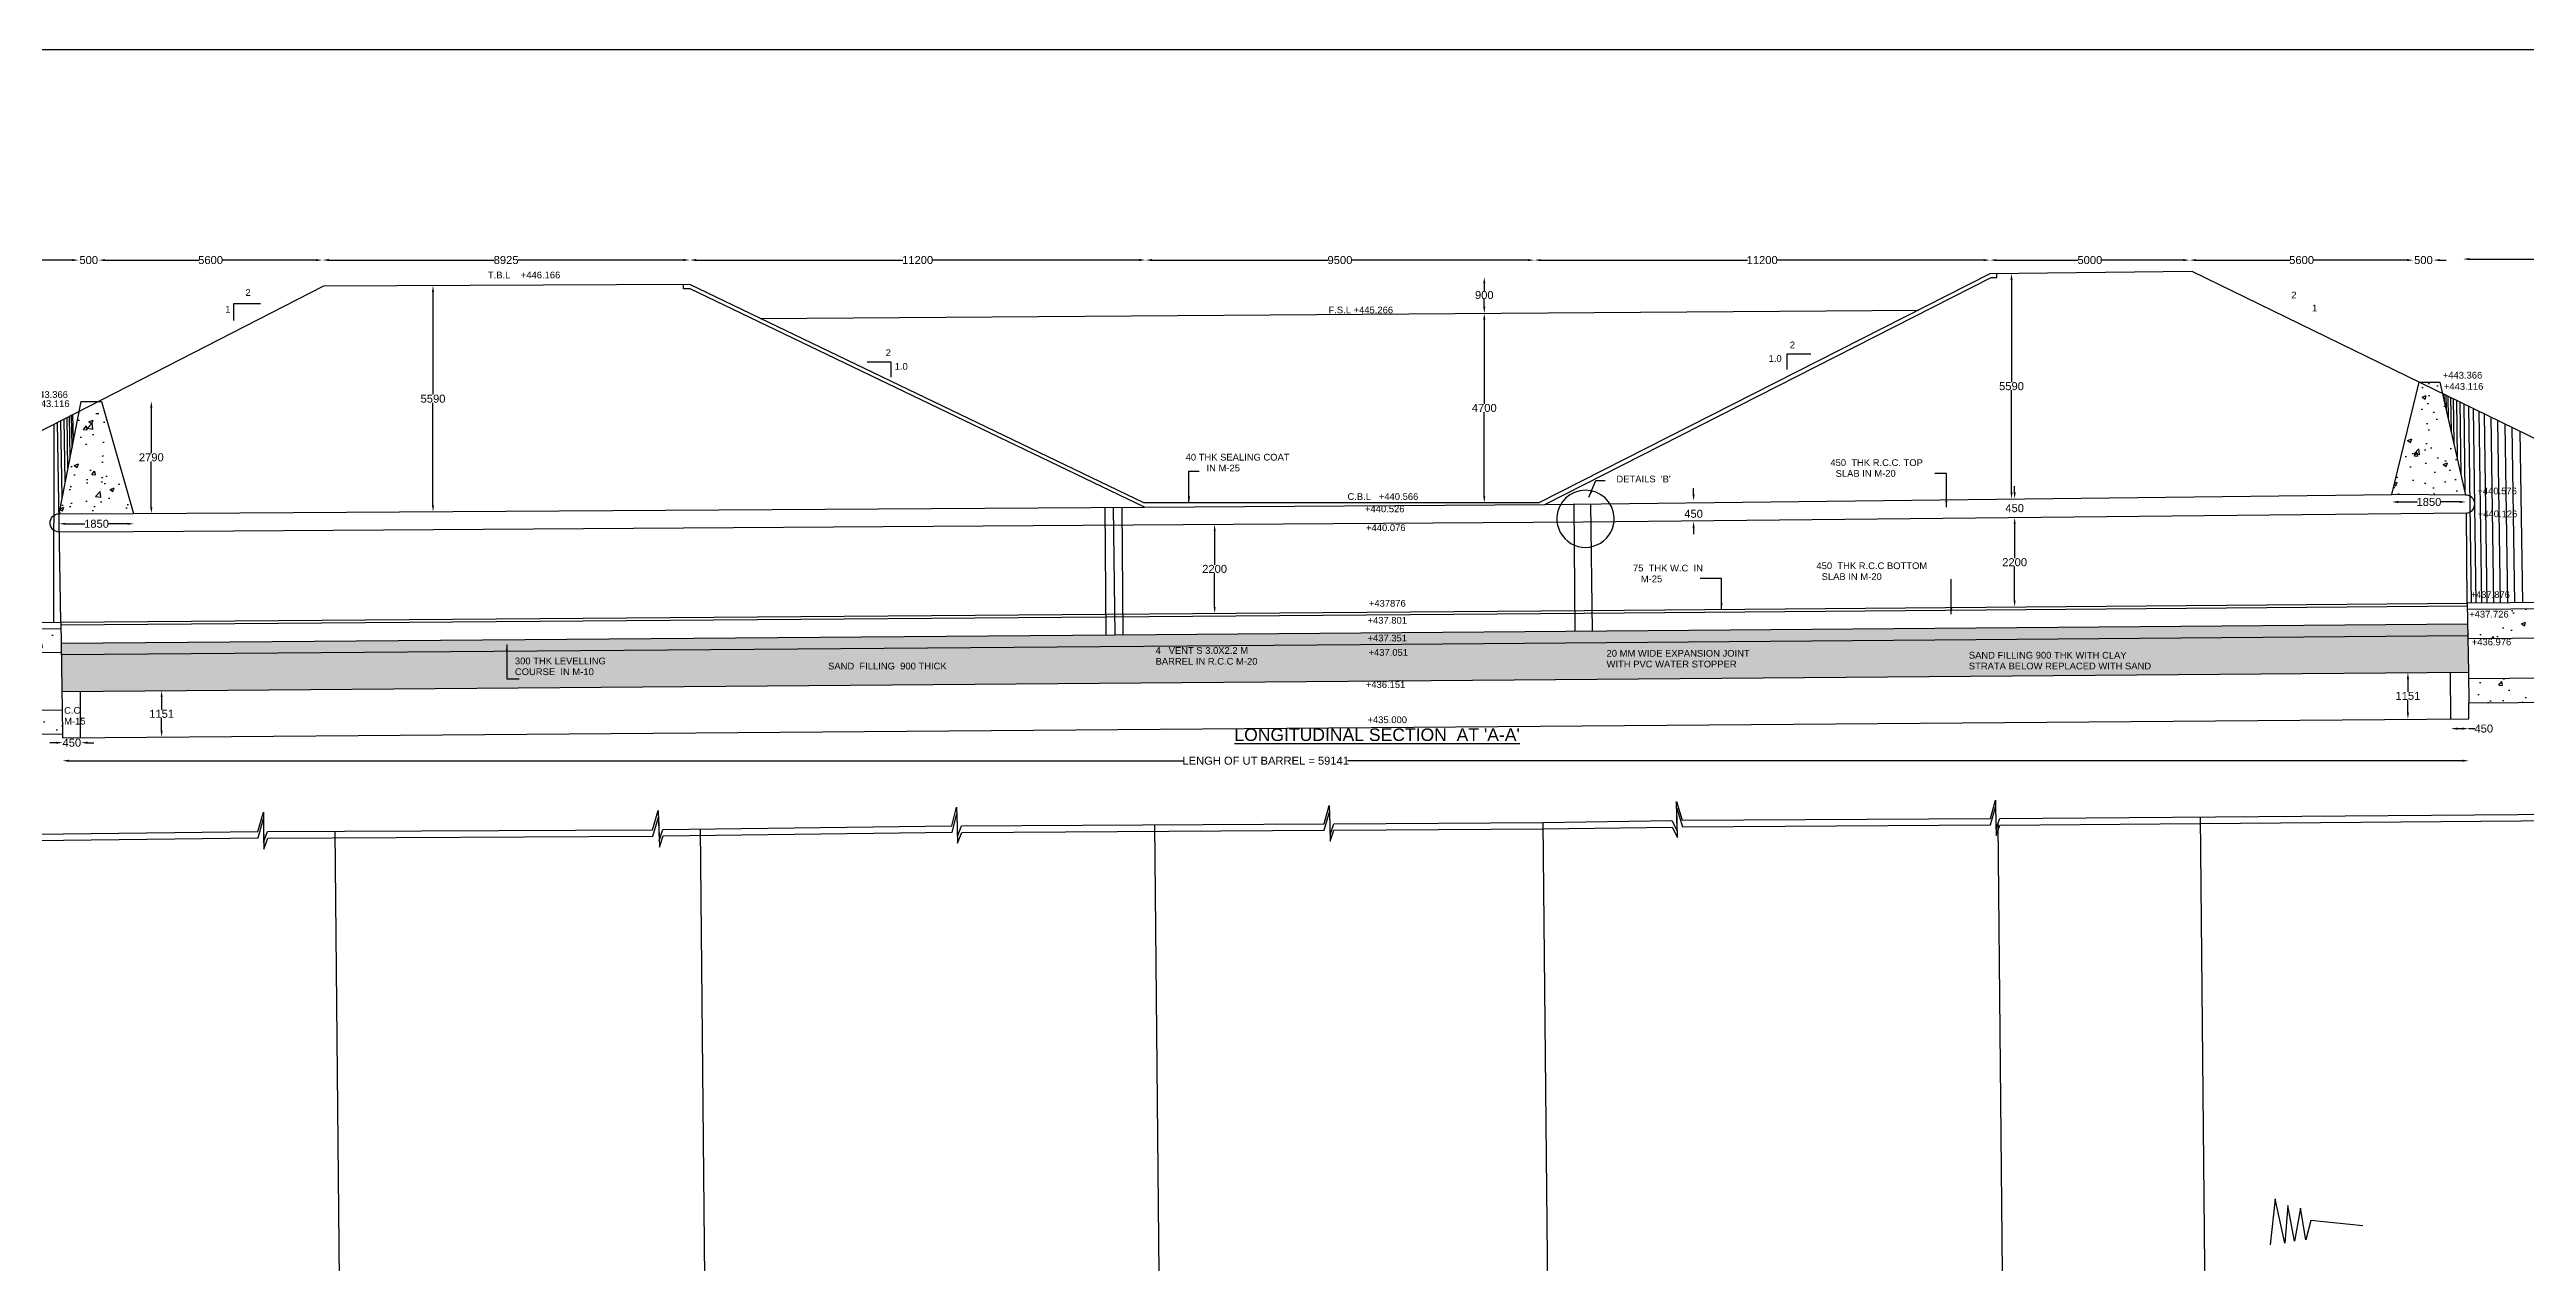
# Model space of a CAD drawing. Header units: millimetres. Extents: x -87412 to 65085, y -34262 to 36967.
# Drawn here: x -35552 to 26446, y 6584 to 36966 of the extents above; entities that cross this region are included whole.
import ezdxf

# ---------------------------------------------------------------- set-up
doc = ezdxf.new("R2010")
doc.units = ezdxf.units.MM
doc.header["$MEASUREMENT"] = 0
doc.styles.get("Standard").update_dxf_attribs({"font": 'arial.ttf'})
doc.dimstyles.new('Civil', dxfattribs={"dimtxt": 200, "dimasz": 160, "dimexe": 0.1, "dimexo": 0.0625, "dimgap": 0.09, "dimtad": 0, "dimtih": 1, "dimtoh": 1, "dimdec": 0, "dimzin": 12, "dimdsep": 46, "dimtxsty": 'Standard', "dimcen": 0, "dimse1": 1, "dimse2": 1, "dimadec": 0, "dimazin": 2, "dimtfac": 1, "dimtdec": 0, "dimtofl": 0, "dimtmove": 0, "dimatfit": 3, "dimfxl": 1, "dimfrac": 1, "dimtolj": 1, "dimtzin": 0, "dimarcsym": 0})

# ---------------------------------------------------------------- blocks, each defined once
blk = doc.blocks.new('*D57')
at = {"color": 0, "lineweight": -2, "transparency": 16777216}
for p, q in [((-52456, 31696), (-44085, 31696)), ((-34981, 31696), (-43352, 31696))]:
    blk.add_line(p, q, dxfattribs=at)
at = {"color": 0, "transparency": 16777216}
for points in [[(-52456, 31723), (-52456, 31670), (-52616, 31696)], [(-34981, 31723), (-34981, 31670), (-34821, 31696)]]:
    blk.add_solid(points, dxfattribs=at)
at = {"layer": 'Defpoints', "color": 0, "transparency": 16777216}
for p in [(-52616, 31696), (-34821, 31696), (-34821, 31696)]:
    blk.add_point(p, dxfattribs=at)
at = {"color": 0, "transparency": 16777216, "insert": (-43718, 31696), "char_height": 200, "attachment_point": 5}
blk.add_mtext('\\A1;17500', dxfattribs=at)
blk = doc.blocks.new('*D58')
at = {"color": 0, "lineweight": -2, "transparency": 16777216}
for p, q in [((-34981, 31696), (-35141, 31696)), ((-34161, 31696), (-34001, 31696))]:
    blk.add_line(p, q, dxfattribs=at)
at = {"color": 0, "transparency": 16777216}
for points in [[(-34981, 31723), (-34981, 31670), (-34821, 31696)], [(-34161, 31723), (-34161, 31670), (-34321, 31696)]]:
    blk.add_solid(points, dxfattribs=at)
at = {"layer": 'Defpoints', "color": 0, "transparency": 16777216}
for p in [(-34821, 31696), (-34321, 31696), (-34321, 31696)]:
    blk.add_point(p, dxfattribs=at)
at = {"color": 0, "transparency": 16777216, "insert": (-34571, 31696), "char_height": 200, "attachment_point": 5}
blk.add_mtext('\\A1;500', dxfattribs=at)
blk = doc.blocks.new('*D59')
at = {"color": 0, "lineweight": -2, "transparency": 16777216}
for p, q in [((-34161, 31696), (-31819, 31696)), ((-28881, 31696), (-31223, 31696))]:
    blk.add_line(p, q, dxfattribs=at)
at = {"color": 0, "transparency": 16777216}
for points in [[(-34161, 31723), (-34161, 31670), (-34321, 31696)], [(-28881, 31723), (-28881, 31670), (-28721, 31696)]]:
    blk.add_solid(points, dxfattribs=at)
at = {"layer": 'Defpoints', "color": 0, "transparency": 16777216}
for p in [(-34321, 31696), (-28721, 31696), (-28721, 31696)]:
    blk.add_point(p, dxfattribs=at)
at = {"color": 0, "transparency": 16777216, "insert": (-31521, 31696), "char_height": 200, "attachment_point": 5}
blk.add_mtext('\\A1;5600', dxfattribs=at)
blk = doc.blocks.new('*D60')
at = {"color": 0, "lineweight": -2, "transparency": 16777216}
for p, q in [((-28561, 31698), (-24423, 31698)), ((-19686, 31698), (-23824, 31698))]:
    blk.add_line(p, q, dxfattribs=at)
at = {"color": 0, "transparency": 16777216}
for points in [[(-28561, 31725), (-28561, 31672), (-28721, 31698)], [(-19686, 31725), (-19686, 31672), (-19526, 31698)]]:
    blk.add_solid(points, dxfattribs=at)
at = {"layer": 'Defpoints', "color": 0, "transparency": 16777216}
for p in [(-28721, 31696), (-19526, 31698), (-19526, 31696)]:
    blk.add_point(p, dxfattribs=at)
at = {"color": 0, "transparency": 16777216, "insert": (-24124, 31698), "char_height": 200, "attachment_point": 5}
blk.add_mtext('\\A1;8925', dxfattribs=at)
blk = doc.blocks.new('*D61')
at = {"color": 0, "lineweight": -2, "transparency": 16777216}
for p, q in [((-19366, 31698), (-14190, 31698)), ((-8280, 31698), (-13457, 31698))]:
    blk.add_line(p, q, dxfattribs=at)
at = {"color": 0, "transparency": 16777216}
for points in [[(-19366, 31725), (-19366, 31672), (-19526, 31698)], [(-8280, 31725), (-8280, 31672), (-8120, 31698)]]:
    blk.add_solid(points, dxfattribs=at)
at = {"layer": 'Defpoints', "color": 0, "transparency": 16777216}
for p in [(-19526, 31696), (-8120, 31698), (-8120, 31696)]:
    blk.add_point(p, dxfattribs=at)
at = {"color": 0, "transparency": 16777216, "insert": (-13823, 31698), "char_height": 200, "attachment_point": 5}
blk.add_mtext('\\A1;11200', dxfattribs=at)
blk = doc.blocks.new('*D62')
at = {"color": 0, "lineweight": -2, "transparency": 16777216}
for p, q in [((-7960, 31696), (-3552, 31696)), ((1454, 31696), (-2955, 31696))]:
    blk.add_line(p, q, dxfattribs=at)
at = {"color": 0, "transparency": 16777216}
for points in [[(-7960, 31723), (-7960, 31670), (-8120, 31696)], [(1454, 31723), (1454, 31670), (1614, 31696)]]:
    blk.add_solid(points, dxfattribs=at)
at = {"layer": 'Defpoints', "color": 0, "transparency": 16777216}
for p in [(-8120, 31696), (1614, 31696), (1614, 31696)]:
    blk.add_point(p, dxfattribs=at)
at = {"color": 0, "transparency": 16777216, "insert": (-3253, 31696), "char_height": 200, "attachment_point": 5}
blk.add_mtext('\\A1;9500', dxfattribs=at)
blk = doc.blocks.new('*D63')
at = {"color": 0, "lineweight": -2, "transparency": 16777216}
for p, q in [((1774, 31696), (6949, 31696)), ((12858, 31696), (7683, 31696))]:
    blk.add_line(p, q, dxfattribs=at)
at = {"color": 0, "transparency": 16777216}
for points in [[(1774, 31723), (1774, 31670), (1614, 31696)], [(12858, 31723), (12858, 31670), (13018, 31696)]]:
    blk.add_solid(points, dxfattribs=at)
at = {"layer": 'Defpoints', "color": 0, "transparency": 16777216}
for p in [(1614, 31696), (13018, 31696), (13018, 31696)]:
    blk.add_point(p, dxfattribs=at)
at = {"color": 0, "transparency": 16777216, "insert": (7316, 31696), "char_height": 200, "attachment_point": 5}
blk.add_mtext('\\A1;11200', dxfattribs=at)
blk = doc.blocks.new('*D64')
at = {"color": 0, "lineweight": -2, "transparency": 16777216}
for p, q in [((13178, 31696), (15220, 31696)), ((17858, 31696), (15817, 31696))]:
    blk.add_line(p, q, dxfattribs=at)
at = {"color": 0, "transparency": 16777216}
for points in [[(13178, 31723), (13178, 31670), (13018, 31696)], [(17858, 31723), (17858, 31670), (18018, 31696)]]:
    blk.add_solid(points, dxfattribs=at)
at = {"layer": 'Defpoints', "color": 0, "transparency": 16777216}
for p in [(13018, 31696), (18018, 31696), (18018, 31696)]:
    blk.add_point(p, dxfattribs=at)
at = {"color": 0, "transparency": 16777216, "insert": (15518, 31696), "char_height": 200, "attachment_point": 5}
blk.add_mtext('\\A1;5000', dxfattribs=at)
blk = doc.blocks.new('*D65')
at = {"color": 0, "lineweight": -2, "transparency": 16777216}
for p, q in [((18178, 31696), (20520, 31696)), ((23458, 31696), (21117, 31696))]:
    blk.add_line(p, q, dxfattribs=at)
at = {"color": 0, "transparency": 16777216}
for points in [[(18178, 31723), (18178, 31670), (18018, 31696)], [(23458, 31723), (23458, 31670), (23618, 31696)]]:
    blk.add_solid(points, dxfattribs=at)
at = {"layer": 'Defpoints', "color": 0, "transparency": 16777216}
for p in [(18018, 31696), (23618, 31696), (23618, 31696)]:
    blk.add_point(p, dxfattribs=at)
at = {"color": 0, "transparency": 16777216, "insert": (20818, 31696), "char_height": 200, "attachment_point": 5}
blk.add_mtext('\\A1;5600', dxfattribs=at)
blk = doc.blocks.new('*D66')
at = {"color": 0, "lineweight": -2, "transparency": 16777216}
for p, q in [((23458, 31696), (23298, 31696)), ((24278, 31696), (24438, 31696))]:
    blk.add_line(p, q, dxfattribs=at)
at = {"color": 0, "transparency": 16777216}
for points in [[(23458, 31723), (23458, 31670), (23618, 31696)], [(24278, 31723), (24278, 31670), (24118, 31696)]]:
    blk.add_solid(points, dxfattribs=at)
at = {"layer": 'Defpoints', "color": 0, "transparency": 16777216}
for p in [(23618, 31696), (24118, 31696), (24118, 31696)]:
    blk.add_point(p, dxfattribs=at)
at = {"color": 0, "transparency": 16777216, "insert": (23868, 31696), "char_height": 200, "attachment_point": 5}
blk.add_mtext('\\A1;500', dxfattribs=at)
blk = doc.blocks.new('*D67')
at = {"color": 0, "lineweight": -2, "transparency": 16777216}
for p, q in [((25018, 31723), (30454, 31723)), ((36624, 31723), (31188, 31723))]:
    blk.add_line(p, q, dxfattribs=at)
at = {"color": 0, "transparency": 16777216}
for points in [[(25018, 31750), (25018, 31696), (24858, 31723)], [(36624, 31750), (36624, 31696), (36784, 31723)]]:
    blk.add_solid(points, dxfattribs=at)
at = {"layer": 'Defpoints', "color": 0, "transparency": 16777216}
for p in [(24858, 31699), (36784, 31723), (36784, 31699)]:
    blk.add_point(p, dxfattribs=at)
at = {"color": 0, "transparency": 16777216, "insert": (30821, 31723), "char_height": 200, "attachment_point": 5}
blk.add_mtext('\\A1;11700', dxfattribs=at)
blk = doc.blocks.new('*D76')
at = {"color": 0, "lineweight": -2, "transparency": 16777216}
for p, q in [((24712, 19970), (24834, 19970)), ((24994, 19970), (25154, 19970))]:
    blk.add_line(p, q, dxfattribs=at)
at = {"color": 0, "transparency": 16777216}
for points in [[(24712, 19996), (24712, 19943), (24552, 19970)], [(24834, 19996), (24834, 19943), (24994, 19970)]]:
    blk.add_solid(points, dxfattribs=at)
at = {"layer": 'Defpoints', "color": 0, "transparency": 16777216}
for p in [(24552, 19984), (24994, 19984), (24994, 19970)]:
    blk.add_point(p, dxfattribs=at)
at = {"color": 0, "transparency": 16777216, "insert": (25378, 19970), "char_height": 200, "attachment_point": 5}
blk.add_mtext('\\A1;450', dxfattribs=at)
blk = doc.blocks.new('*D77')
at = {"color": 0, "lineweight": -2, "transparency": 16777216}
for p, q in [((-35067, 19166), (-7160, 19166)), ((24844, 19166), (-3062, 19166))]:
    blk.add_line(p, q, dxfattribs=at)
at = {"color": 0, "transparency": 16777216}
for points in [[(-35067, 19193), (-35067, 19139), (-35227, 19166)], [(24844, 19193), (24844, 19139), (25004, 19166)]]:
    blk.add_solid(points, dxfattribs=at)
at = {"layer": 'Defpoints', "color": 0, "transparency": 16777216}
for p in [(-35227, 19356), (25004, 19356), (-35227, 19166)]:
    blk.add_point(p, dxfattribs=at)
at = {"color": 0, "transparency": 16777216, "insert": (-5111, 19166), "char_height": 200, "attachment_point": 5}
blk.add_mtext('\\A1;LENGH OF UT BARREL = 59141', dxfattribs=at)
blk = doc.blocks.new('*D78')
at = {"color": 0, "lineweight": -2, "transparency": 16777216}
for p, q in [((23479, 21212), (23479, 20892)), ((23479, 20367), (23479, 20687))]:
    blk.add_line(p, q, dxfattribs=at)
at = {"color": 0, "transparency": 16777216}
for points in [[(23452, 21212), (23506, 21212), (23479, 21372)], [(23452, 20367), (23506, 20367), (23479, 20207)]]:
    blk.add_solid(points, dxfattribs=at)
at = {"layer": 'Defpoints', "color": 0, "transparency": 16777216}
for p in [(23448, 21372), (23479, 21372), (23457, 20207)]:
    blk.add_point(p, dxfattribs=at)
at = {"color": 0, "transparency": 16777216, "insert": (23479, 20789), "char_height": 200, "attachment_point": 5}
blk.add_mtext('\\A1;1151', dxfattribs=at)
blk = doc.blocks.new('*D79')
at = {"color": 0, "lineweight": -2, "transparency": 16777216}
for p, q in [((23238, 25643), (23716, 25643)), ((24771, 25643), (24294, 25643))]:
    blk.add_line(p, q, dxfattribs=at)
at = {"color": 0, "transparency": 16777216}
for points in [[(23238, 25670), (23238, 25616), (23078, 25643)], [(24771, 25670), (24771, 25616), (24931, 25643)]]:
    blk.add_solid(points, dxfattribs=at)
at = {"layer": 'Defpoints', "color": 0, "transparency": 16777216}
for p in [(23078, 25630), (24931, 25643), (24931, 25630)]:
    blk.add_point(p, dxfattribs=at)
at = {"color": 0, "transparency": 16777216, "insert": (24005, 25643), "char_height": 200, "attachment_point": 5}
blk.add_mtext('\\A1;1850', dxfattribs=at)
blk = doc.blocks.new('*D80')
at = {"color": 0, "lineweight": -2, "transparency": 16777216}
for p, q in [((13635, 25091), (13635, 24236)), ((13635, 23176), (13635, 24031))]:
    blk.add_line(p, q, dxfattribs=at)
at = {"color": 0, "transparency": 16777216}
for points in [[(13608, 25091), (13662, 25091), (13635, 25251)], [(13608, 23176), (13662, 23176), (13635, 23016)]]:
    blk.add_solid(points, dxfattribs=at)
at = {"layer": 'Defpoints', "color": 0, "transparency": 16777216}
for p in [(13635, 25251), (13635, 25251), (13658, 23016)]:
    blk.add_point(p, dxfattribs=at)
at = {"color": 0, "transparency": 16777216, "insert": (13635, 24134), "char_height": 200, "attachment_point": 5}
blk.add_mtext('\\A1;2200', dxfattribs=at)
blk = doc.blocks.new('*D81')
at = {"color": 0, "lineweight": -2, "transparency": 16777216}
for p, q in [((13635, 25881), (13635, 26041)), ((13635, 25091), (13635, 24931))]:
    blk.add_line(p, q, dxfattribs=at)
at = {"color": 0, "transparency": 16777216}
for points in [[(13608, 25881), (13662, 25881), (13635, 25721)], [(13608, 25091), (13662, 25091), (13635, 25251)]]:
    blk.add_solid(points, dxfattribs=at)
at = {"layer": 'Defpoints', "color": 0, "transparency": 16777216}
for p in [(13629, 25721), (13635, 25721), (13635, 25251)]:
    blk.add_point(p, dxfattribs=at)
at = {"color": 0, "transparency": 16777216, "insert": (13635, 25486), "char_height": 200, "attachment_point": 5}
blk.add_mtext('\\A1;450', dxfattribs=at)
blk = doc.blocks.new('*D82')
at = {"color": 0, "lineweight": -2, "transparency": 16777216}
for p, q in [((13557, 31199), (13557, 28642)), ((13557, 25881), (13557, 28437))]:
    blk.add_line(p, q, dxfattribs=at)
at = {"color": 0, "transparency": 16777216}
for points in [[(13531, 31199), (13584, 31199), (13557, 31359)], [(13531, 25881), (13584, 25881), (13557, 25721)]]:
    blk.add_solid(points, dxfattribs=at)
at = {"layer": 'Defpoints', "color": 0, "transparency": 16777216}
for p in [(13557, 31359), (13638, 31359), (13629, 25721)]:
    blk.add_point(p, dxfattribs=at)
at = {"color": 0, "transparency": 16777216, "insert": (13557, 28540), "char_height": 200, "attachment_point": 5}
blk.add_mtext('\\A1;5590', dxfattribs=at)
blk = doc.blocks.new('*D83')
at = {"color": 0, "lineweight": -2, "transparency": 16777216}
for p, q in [((360, 30207), (360, 28098)), ((360, 25783), (360, 27893))]:
    blk.add_line(p, q, dxfattribs=at)
at = {"color": 0, "transparency": 16777216}
for points in [[(333, 30207), (387, 30207), (360, 30367)], [(333, 25783), (387, 25783), (360, 25623)]]:
    blk.add_solid(points, dxfattribs=at)
at = {"layer": 'Defpoints', "color": 0, "transparency": 16777216}
for p in [(360, 30367), (425, 30367), (459, 25623)]:
    blk.add_point(p, dxfattribs=at)
at = {"color": 0, "transparency": 16777216, "insert": (360, 27995), "char_height": 200, "attachment_point": 5}
blk.add_mtext('\\A1;4700', dxfattribs=at)
blk = doc.blocks.new('*D84')
at = {"color": 0, "lineweight": -2, "transparency": 16777216}
for p, q in [((360, 31115), (360, 30923)), ((360, 30527), (360, 30719))]:
    blk.add_line(p, q, dxfattribs=at)
at = {"color": 0, "transparency": 16777216}
for points in [[(333, 31115), (387, 31115), (360, 31275)], [(333, 30527), (387, 30527), (360, 30367)]]:
    blk.add_solid(points, dxfattribs=at)
at = {"layer": 'Defpoints', "color": 0, "transparency": 16777216}
for p in [(360, 31275), (360, 31275), (360, 30367)]:
    blk.add_point(p, dxfattribs=at)
at = {"color": 0, "transparency": 16777216, "insert": (360, 30821), "char_height": 200, "attachment_point": 5}
blk.add_mtext('\\A1;900', dxfattribs=at)
blk = doc.blocks.new('*D85')
at = {"color": 0, "lineweight": -2, "transparency": 16777216}
for p, q in [((-6389, 24918), (-6389, 24069)), ((-6389, 23016), (-6389, 23865))]:
    blk.add_line(p, q, dxfattribs=at)
at = {"color": 0, "transparency": 16777216}
for points in [[(-6415, 24918), (-6362, 24918), (-6389, 25078)], [(-6415, 23016), (-6362, 23016), (-6389, 22856)]]:
    blk.add_solid(points, dxfattribs=at)
at = {"layer": 'Defpoints', "color": 0, "transparency": 16777216}
for p in [(-6403, 25078), (-6389, 25078), (-6388, 22856)]:
    blk.add_point(p, dxfattribs=at)
at = {"color": 0, "transparency": 16777216, "insert": (-6389, 23967), "char_height": 200, "attachment_point": 5}
blk.add_mtext('\\A1;2200', dxfattribs=at)
blk = doc.blocks.new('*D86')
at = {"color": 0, "lineweight": -2, "transparency": 16777216}
for p, q in [((-25954, 30896), (-25954, 28329)), ((-25954, 25557), (-25954, 28125))]:
    blk.add_line(p, q, dxfattribs=at)
at = {"color": 0, "transparency": 16777216}
for points in [[(-25980, 30896), (-25927, 30896), (-25954, 31056)], [(-25980, 25557), (-25927, 25557), (-25954, 25397)]]:
    blk.add_solid(points, dxfattribs=at)
at = {"layer": 'Defpoints', "color": 0, "transparency": 16777216}
for p in [(-26052, 31056), (-26017, 25397), (-25954, 25397)]:
    blk.add_point(p, dxfattribs=at)
at = {"color": 0, "transparency": 16777216, "insert": (-25954, 28227), "char_height": 200, "attachment_point": 5}
blk.add_mtext('\\A1;5590', dxfattribs=at)
blk = doc.blocks.new('*D87')
at = {"color": 0, "lineweight": -2, "transparency": 16777216}
for p, q in [((-35153, 25096), (-34665, 25096)), ((-33600, 25096), (-34087, 25096))]:
    blk.add_line(p, q, dxfattribs=at)
at = {"color": 0, "transparency": 16777216}
for points in [[(-35153, 25123), (-35153, 25070), (-35313, 25096)], [(-33600, 25123), (-33600, 25070), (-33440, 25096)]]:
    blk.add_solid(points, dxfattribs=at)
at = {"layer": 'Defpoints', "color": 0, "transparency": 16777216}
for p in [(-35313, 25132), (-33440, 25132), (-33440, 25096)]:
    blk.add_point(p, dxfattribs=at)
at = {"color": 0, "transparency": 16777216, "insert": (-34376, 25096), "char_height": 200, "attachment_point": 5}
blk.add_mtext('\\A1;1850', dxfattribs=at)
blk = doc.blocks.new('*D88')
at = {"color": 0, "lineweight": -2, "transparency": 16777216}
for p, q in [((-33005, 28004), (-33005, 26861)), ((-33005, 25513), (-33005, 26657))]:
    blk.add_line(p, q, dxfattribs=at)
at = {"color": 0, "transparency": 16777216}
for points in [[(-33031, 28004), (-32978, 28004), (-33005, 28164)], [(-33031, 25513), (-32978, 25513), (-33005, 25353)]]:
    blk.add_solid(points, dxfattribs=at)
at = {"layer": 'Defpoints', "color": 0, "transparency": 16777216}
for p in [(-33005, 28164), (-32975, 28164), (-32975, 25353)]:
    blk.add_point(p, dxfattribs=at)
at = {"color": 0, "transparency": 16777216, "insert": (-33005, 26759), "char_height": 200, "attachment_point": 5}
blk.add_mtext('\\A1;2790', dxfattribs=at)
blk = doc.blocks.new('*D89')
at = {"color": 0, "lineweight": -2, "transparency": 16777216}
for p, q in [((-32747, 20759), (-32747, 20441)), ((-32747, 19919), (-32747, 20237))]:
    blk.add_line(p, q, dxfattribs=at)
at = {"color": 0, "transparency": 16777216}
for points in [[(-32774, 20759), (-32720, 20759), (-32747, 20919)], [(-32774, 19919), (-32720, 19919), (-32747, 19759)]]:
    blk.add_solid(points, dxfattribs=at)
at = {"layer": 'Defpoints', "color": 0, "transparency": 16777216}
for p in [(-32747, 20919), (-32747, 20919), (-32737, 19759)]:
    blk.add_point(p, dxfattribs=at)
at = {"color": 0, "transparency": 16777216, "insert": (-32747, 20339), "char_height": 200, "attachment_point": 5}
blk.add_mtext('\\A1;1151', dxfattribs=at)
blk = doc.blocks.new('*D90')
at = {"color": 0, "lineweight": -2, "transparency": 16777216}
for p, q in [((-35386, 19617), (-35546, 19617)), ((-34601, 19617), (-34441, 19617))]:
    blk.add_line(p, q, dxfattribs=at)
at = {"color": 0, "transparency": 16777216}
for points in [[(-35386, 19644), (-35386, 19590), (-35226, 19617)], [(-34601, 19644), (-34601, 19590), (-34761, 19617)]]:
    blk.add_solid(points, dxfattribs=at)
at = {"layer": 'Defpoints', "color": 0, "transparency": 16777216}
for p in [(-35226, 19617), (-35226, 19606), (-34761, 19606)]:
    blk.add_point(p, dxfattribs=at)
at = {"color": 0, "transparency": 16777216, "insert": (-34994, 19617), "char_height": 200, "attachment_point": 5}
blk.add_mtext('\\A1;450', dxfattribs=at)
blk = doc.blocks.new('*D108')
at = {"color": 0, "lineweight": -2, "transparency": 16777216}
for p, q in [((5599, 25832), (5599, 25992)), ((5599, 24994), (5599, 24834))]:
    blk.add_line(p, q, dxfattribs=at)
at = {"color": 0, "transparency": 16777216}
for points in [[(5573, 25832), (5626, 25832), (5599, 25672)], [(5573, 24994), (5626, 24994), (5599, 25154)]]:
    blk.add_solid(points, dxfattribs=at)
at = {"layer": 'Defpoints', "color": 0, "transparency": 16777216}
for p in [(5203, 25672), (5599, 25672), (5203, 25154)]:
    blk.add_point(p, dxfattribs=at)
at = {"color": 0, "transparency": 16777216, "insert": (5599, 25346), "char_height": 200, "attachment_point": 5}
blk.add_mtext('\\A1;450', dxfattribs=at)

msp = doc.modelspace()

# ---------------------------------------------------------------- hatches: boundary and pattern name
h = msp.add_hatch()
h.set_pattern_fill('AR-CONC', color=256, scale=150, style=0)
h.paths.add_polyline_path([(24342.3, 28360.1), (23758.9, 28644.5), (23077.5, 25832.5), (24922.5, 25815)])
h = msp.add_hatch()
h.set_pattern_fill('AR-CONC', color=256, scale=150, style=0)
h.paths.add_polyline_path([(24277.5, 28644.5), (23758.9, 28644.5), (24342.3, 28360.1)])
h = msp.add_hatch()
h.set_pattern_fill('AR-CONC', color=256, scale=150, style=0)
h.paths.add_polyline_path([(-34252, 28155.5), (-34331.7, 28155.5), (-34814.5, 27908.2), (-35316.2, 25347.9), (-33449, 25350.5)])
h.paths.add_polyline_path([(-34331.7, 28155.5), (-34766, 28155.5), (-34814.5, 27908.2)], flags=17)
h = msp.add_hatch()
h.set_pattern_fill('AR-CONC', color=256, scale=150, style=0)
edge = h.paths.add_edge_path()
edge.add_line((-52014.4, 25404.3), (-52509.3, 25399.6))
edge.add_line((-52509.3, 25399.6), (-52489.1, 24089.9))
edge.add_ellipse((-52634.5, 24074.7), major_axis=(-148.4, -2.3), ratio=0.4502743, start_angle=168.761592, end_angle=191.238408, ccw=False)
edge.add_ellipse((-52634.5, 24074.7), major_axis=(-148.4, -2.3), ratio=0.4502743, start_angle=125.753052, end_angle=168.761592)
edge.add_line((-52488.7, 24063.9), (-52486.7, 23930.7))
edge.add_ellipse((-52547.6, 23873.4), major_axis=(2.3, -148.4), ratio=0.4502743, start_angle=67.711738, end_angle=112.288262, ccw=False)
edge.add_line((-52484.9, 23818.1), (-52464.2, 22475.3))
edge.add_line((-52464.2, 22475.3), (-51113.3, 22482.5))
edge.add_line((-51113.3, 22482.5), (-51112.3, 23197.8))
edge.add_line((-51112.3, 23197.8), (-52014.4, 25404.3))
h.paths.add_polyline_path([(-50764, 22346), (-52462.4, 22332.5), (-52460, 22121.9), (-52456.3, 21720), (-50515.6, 21738.4)])
h.paths.add_polyline_path([(-51649.4, 21727.7), (-52456.3, 21720), (-52443.3, 20288.7), (-52203.7, 20289.7)])
h.paths.add_polyline_path([(-50515.6, 21738.4), (-51649.4, 21727.7), (-52203.7, 20289.7), (-49927.1, 20299.2)])
h.paths.add_polyline_path([(-49524.7, 20303.2), (-49927.1, 20299.2), (-52203.7, 20289.7), (-52437.8, 19682.1), (-49519.3, 19708.6)])
h.paths.add_polyline_path([(-52203.7, 20289.7), (-52443.3, 20288.7), (-52437.8, 19682.1)])
h.paths.add_polyline_path([(-35236.3, 20442.9), (-49524.7, 20303.2), (-49519.3, 19708.6), (-35230.8, 19838.1)])
h.paths.add_polyline_path([(-35269.2, 22468.7), (-50764, 22346), (-50515.6, 21738.4), (-35259.7, 21883.3)])
h.paths.add_polyline_path([(-42164.1, 22270.5), (-41621.9, 22270.5), (-41621.9, 21966.3), (-42164.1, 21966.3)], flags=24)
h = msp.add_hatch()
h.set_pattern_fill('AR-CONC', color=256, scale=150, style=0)
h.paths.add_polyline_path([(33540.5, 21294.7), (24997.8, 21223), (25002.7, 20615.6), (33545.7, 20675.1)])
h.paths.add_polyline_path([(34666.1, 23035.4), (24968.2, 22957.1), (24981.5, 22218.5), (34350.6, 22289.2)])
h.paths.add_polyline_path([(36924, 21323.2), (33540.5, 21294.7), (33545.7, 20675.1), (36930.6, 20698.7)])
h.paths.add_polyline_path([(36906, 23053.5), (34666.1, 23035.4), (34350.6, 22289.2), (36913.8, 22308.5)])
h.paths.add_polyline_path([(32680.2, 22803.7), (33219.7, 22803.7), (33219.7, 22499.5), (32680.2, 22499.5)], flags=24)
h = msp.add_hatch()
h.set_pattern_fill('AR-CONC', color=256, scale=150, style=0)
h.paths.add_polyline_path([(24980.2, 22294.1), (-2734, 22067), (-35258.5, 21813.7), (-35243.7, 20898.6), (24996.5, 21384.6)])
h.paths.add_polyline_path([(24974.9, 22588.6), (-8890.5, 22315), (-35263.4, 22112.4), (-35258.5, 21813.7), (-2734, 22067), (24980.2, 22294.1)])

# ---------------------------------------------------------------- linework, layer by layer
msp.add_lwpolyline([(65083, -34261.5), (-86346.4, -34261.5), (-86346.4, 36966.4), (65083, 36966.4)], close=True)
for points in [[(46645.5, 27138.6), (36859.9, 27048.9), (27167.9, 26982.9), (18077.9, 31413.5), (13016.9, 31350.8), (1726.8, 25623.4), (-8162.2, 25623.4), (-19527.2, 31089), (-28694.3, 31043.3), (-39470.7, 25523), (-52509.3, 25399.6)], [(-33449, 25350.5), (-8147.5, 25509), (-19519, 30977), (-19680, 30977), (-19680.6, 31088.2)], [(-8147.5, 25509), (1876.5, 25581.5), (13050.5, 31261), (13187.5, 31261), (13186.4, 31352.9)], [(-30272, 30606), (-30945, 30606), (-30945, 30182)], [(-17753.2, 30235.9), (11232.6, 30445.6)], [(-15083, 29148.5), (-14495.5, 29148.5), (-14495.5, 28767)], [(8536, 29345), (7931, 29345), (7931, 28958)], [(1876.5, 25581.5), (23077.5, 25832.5), (23758.9, 28644.5), (24277.5, 28644.5), (24922.5, 25815), (23077.5, 25832.5)], [(-34766, 28155.5), (-35316.2, 25347.9)], [(-34766, 28155.5), (-34252, 28155.5), (-33449, 25350.5), (-33449, 25350.5)], [(24380.4, 28341.6), (24382.7, 28183.2)], [(24428.9, 28317.9), (24434.1, 27957.4)], [(24479.7, 28293.2), (24488.1, 27720.8)], [(24548.9, 28259.4), (24561.4, 27399)], [(24611.3, 28229.1), (24627.6, 27108.9)], [(24692, 28189.7), (24713.2, 26733.2)], [(24778.9, 28147.3), (24805.4, 26328.9)], [(24875.2, 28100.4), (24907.5, 25881)], [(24993.5, 28042.7), (25065.3, 23109.3)], [(25109.7, 27986.1), (25180.6, 23110.1)], [(25255.1, 27915.2), (25325, 23111.3)], [(-52464.2, 22475.3), (-50820.4, 22484.1), (-35271.8, 22631.5), (-35353.5, 27632.1)], [(-35443.1, 27586.1), (-35450.3, 22629.8)], [(-35235.3, 25760.7), (-35266.6, 27676.6)], [(-35159.7, 26146.2), (-35185.4, 27718.2)], [(-35090.2, 26501), (-35110.7, 27756.4)], [(-35036.7, 26774.1), (-35053.2, 27785.9)], [(-34987, 27027.5), (-34999.9, 27813.2)], [(-34955.3, 27189.3), (-34965.8, 27830.7)], [(25386.4, 27851.2), (25455.4, 23112.2)], [(25555, 27769.1), (25622.7, 23113.5)], [(25720, 27688.6), (25786.5, 23114.8)], [(25902.8, 27599.6), (25968, 23116.2)], [(26082.9, 27511.7), (26146.9, 23117.5)], [(26280.7, 27415.3), (26343.2, 23119)], [(24968.2, 22957.1), (36906, 23053.5), (36859.9, 27048.9)], [(-9106.4, 22313.3), (-9126.4, 25502.9)], [(-8932.6, 25504.1), (-8890.5, 22315)], [(-8709.6, 25505.5), (-8683.8, 22316.7)], [(2602.9, 25590.1), (2628.6, 22408.1)], [(3066, 22411.6), (3028.3, 25595.1)], [(-52014.4, 25404.3), (-49927.1, 20299.2), (-35236.3, 20442.9), (-35230.8, 19838.1)], [(-35271.8, 22631.5), (2866, 22928.5), (24965.5, 23108.5), (24942.5, 25366.1)], [(24936, 25366), (24936, 25366), (2836, 25141), (-33449, 24892)], [(-58311.7, 22069), (-52856.7, 22121.9), (-52814.9, 19678.7), (-35226.8, 19838.1), (-35226.8, 19739), (25002.7, 20219), (25002.7, 20615.6), (37333.6, 20701.5), (37306.7, 22903), (41786, 22958.5), (41786, 23256.2), (52935.3, 23256.2)], [(24966.8, 23036.2), (2863, 22848), (-35270.6, 22558.4)], [(41786, 23256.2), (36904.3, 23199.8), (24965.5, 23108.5)], [(24965.5, 23108.5), (24996.5, 21384.6)], [(-35269.2, 22468.7), (-52462.4, 22332.5)], [(-35271.8, 22631.5), (-35236.3, 20442.9)], [(-35263.4, 22112.4), (-8890.5, 22315), (24974.9, 22588.6)], [(-52456.3, 21720), (-35259.7, 21883.3)], [(24980.2, 22294.1), (-2734, 22067), (-35258.5, 21813.7)], [(37313.9, 22311.5), (24981.5, 22218.5)], [(-35243.7, 20898.6), (24996.5, 21384.6), (25002.7, 20615.6)], [(24533.4, 21380.9), (24542.7, 20215.4)], [(24997.8, 21223), (37325.9, 21326.5)], [(-34789.6, 20904.5), (-34789.6, 19754.9)], [(-40787.5, 17273.5), (-30335.5, 17397), (-30198, 17882), (-30193.5, 17118), (-30095, 17392.5), (-20457.5, 17440.5), (-20316, 17917), (-20291, 17163.5), (-20201, 17449), (-12965, 17541), (-12850, 18001.5), (-12829, 17269), (-12724.5, 17536), (-3649.5, 17589.5), (-3519, 18047), (-3498.5, 17314), (-3408.5, 17589.5), (1829, 17624), (5055.5, 17666.5), (5192, 17409.5), (5174, 18146), (5313, 17677.5), (13030, 17722.5), (13152.5, 18176), (13165.5, 17459), (13261, 17718.5), (27310, 17829.5)], [(-40783, 17110.5), (-30331, 17234), (-30193.5, 17719), (-30189, 16955), (-30090.5, 17229.5), (-20453, 17277.5), (-20311.5, 17754), (-20286.5, 17000.5), (-20196.5, 17286), (-12960.5, 17378), (-12845.5, 17838.5), (-12824.5, 17106), (-12720, 17373), (-3645, 17426.5), (-3514.5, 17884), (-3494, 17151), (-3404, 17426.5), (1833.5, 17461), (5060, 17503.5), (5196.5, 17246.5), (5178.5, 17983), (5317.5, 17514.5), (13034.5, 17559.5), (13157, 18013), (13170, 17296), (13265.5, 17555.5), (27314.5, 17666.5)], [(-28410.6, 17400.9), (-28175.5, -6824.6), (-28057.5, -14192.5)], [(-19270.6, 17460.8), (-19035.5, -6764.6), (-18917.5, -14132.6)], [(-7894.1, 17564.5), (-7659, -6661), (-7541, -14028.9)], [(1829, 17624), (2064.1, -6601.5), (2182.1, -13969.4)], [(13213.2, 17588.8), (13448.4, -6636.7), (13566.3, -14004.6)], [(18276.4, 17758.1), (18511.5, -6467.3), (18629.5, -13835.3)], [(22349, 7522.5), (21050, 7662.3), (20920.5, 7177.6), (20792.8, 7970.4), (20641.7, 7141.1), (20473.2, 8034.1), (20396.6, 7094.5), (20157, 8204.5), (20033.7, 7046.1)]]:
    msp.add_lwpolyline(points)
msp.add_lwpolyline([(-33449, 24892), (-33449, 24892), (-35308.7, 24890.5, -0.984623), (-35316.2, 25347.9), (-33449, 25350.5)], format="xyb")
for centre, radius, start, end in [((2894.1, 25215.3), 719.6, 3.917609, 176.999742), ((24927.9, 25590.5), 224.6, 272.067066, 91.377299), ((2894, 25225.5), 719, 177.805928, 3.111423)]:
    msp.add_arc(centre, radius, start, end)

# ---------------------------------------------------------------- texts
for s, height, p in [('T.B.L    +446.166', 168.5, (-24580.1, 31238.9)), ('1', 168.5, (-31152.9, 30382.7)), ('2', 168.5, (-30648.4, 30801.6)), ('F.S.L +445.266', 168.5, (-3538.5, 30364)), ('2', 168.5, (20561.1, 30736.8)), ('1', 168.5, (21079.5, 30410.7)), ('2', 168.5, (-14623, 29294.8)), ('1.0', 168.5, (7476, 29150)), ('2', 168.5, (8006.6, 29489.9)), ('1.0', 168.5, (-14396.9, 28950.6)), ('+443.366', 168.5, (24351.4, 28731.5)), ('+443.116', 168.5, (24379.6, 28449.9)), ('+443.366', 168.5, (-36080, 28246.8)), ('+443.116', 168.5, (-36038.6, 28019.4)), ('40 THK SEALING COAT', 168.5, (-7115.7, 26679.4)), ('450  THK R.C.C. TOP ', 168.5, (9023.7, 26543.2)), ('        IN M-25', 168.5, (-7115.7, 26408.7)), ("DETAILS  'B'", 168.5, (3667.9, 26132.7)), ('  SLAB IN M-20', 168.5, (9023.7, 26272.5)), ('C.B.L   +440.566', 168.5, (-3064.6, 25694.1)), ('+440.526', 168.5, (-2624.9, 25386)), ('+440.576', 168.5, (25217.8, 25833.7)), ('+440.126', 168.5, (25227.1, 25260.7)), ('+440.076', 168.5, (-2598.7, 24913.9)), ('75  THK W.C  IN  ', 168.5, (4081.4, 23903.8)), ('   M-25', 168.5, (4081.4, 23633.1)), ('450  THK R.C.C BOTTOM', 168.5, (8674, 23961.5)), ('  SLAB IN M-20', 168.5, (8674, 23690.9)), ('+437876', 168.5, (-2529.1, 23022.1)), ('+437.876', 168.5, (25044.5, 23239.2)), ('+437.801', 168.5, (-2562.6, 22595.2)), ('+437.351', 168.5, (-2562.6, 22151.7)), ('+437.726', 168.5, (25011.8, 22749.7)), ('300 THK LEVELLING', 168.5, (-23904, 21579.7)), ('4   VENT S 3.0X2.2 M', 168.5, (-7867.7, 21840.8)), ('BARREL IN R.C.C M-20', 168.5, (-7867.7, 21570.2)), ('+437.051', 168.5, (-2537.5, 21791.8)), ('20 MM WIDE EXPANSION JOINT', 168.5, (3420.8, 21771.5)), ('SAND FILLING 900 THK WITH CLAY', 168.5, (12488.5, 21723)), ('+436.976', 168.5, (25077.1, 22053.5)), ('COURSE  IN M-10', 168.5, (-23904, 21309)), ('SAND  FILLING  900 THICK', 168.5, (-16064.8, 21450.9)), ('+436.151', 168.5, (-2604.5, 20988.4)), ('WITH PVC WATER STOPPER', 168.5, (3420.8, 21500.9)), ('STRATA BELOW REPLACED WITH SAND', 168.5, (12488.5, 21452.3)), ('C.C', 168.5, (-35187, 20342.7)), ('M-15', 168.5, (-35187, 20072)), ("%%ULONGITUDINAL SECTION  AT 'A-A'", 314.35, (-5895.3, 19660.4)), ('+435.000', 168.5, (-2562.7, 20107.4))]:
    msp.add_text(s, height=height).set_placement(p)

# ---------------------------------------------------------------- dimensions: what is measured, and where the dimension line sits
for base, p1, p2, text, picture, middle in [((-34821, 31696.5), (-52615.5, 31696.5), (-34821, 31696.5), '17500', '*D57', (-43718.2, 31696.5)), ((-19526.5, 31698.5), (-28721, 31696.5), (-19526.5, 31696.5), '8925', '*D60', (-24123.8, 31698.5)), ((-8120, 31698.5), (-19526.5, 31696.5), (-8120, 31696.5), '11200', '*D61', (-13823.2, 31698.5)), ((1613.5, 31696.5), (-8120, 31696.5), (1613.5, 31696.5), '9500', '*D62', (-3253.2, 31696.5)), ((13018.5, 31696.5), (1613.5, 31696.5), (13018.5, 31696.5), '11200', '*D63', (7316, 31696.5)), ((36783.5, 31723.2), (24858.5, 31699), (36783.5, 31699), '11700', '*D67', (30821, 31723.2)), ((24931, 25643), (23078.5, 25629.5), (24931, 25629.5), '1850', '*D79', (24004.8, 25643)), ((-33439.5, 25096.5), (-35312.6, 25131.8), (-33439.5, 25131.8), '1850', '*D87', (-34376.1, 25096.5)), ((-35226.8, 19166), (25004.5, 19356.5), (-35226.8, 19356.5), 'LENGH OF UT BARREL = 59141', '*D77', (-5111.2, 19166)), ((24993.5, 19969.5), (24552.5, 19983.5), (24993.5, 19983.5), '450', '*D76', (25378.2, 19969.5)), ((-35226.5, 19617), (-34761, 19606), (-35226.5, 19606), '450', '*D90', (-34993.8, 19617))]:
    dim = msp.add_linear_dim(base=base, p1=p1, p2=p2, text=text, dimstyle='Civil')
    dim.commit()
    dim.dimension.update_dxf_attribs({"geometry": picture, "text_midpoint": middle})
for base, p1, p2, picture, middle in [((-34321, 31696.5), (-34821, 31696.5), (-34321, 31696.5), '*D58', (-34571, 31696.5)), ((-28721, 31696.5), (-34321, 31696.5), (-28721, 31696.5), '*D59', (-31521, 31696.5)), ((18018.5, 31696.5), (13018.5, 31696.5), (18018.5, 31696.5), '*D64', (15518.5, 31696.5)), ((23618.5, 31696.5), (18018.5, 31696.5), (23618.5, 31696.5), '*D65', (20818.5, 31696.5)), ((24118.5, 31696.5), (23618.5, 31696.5), (24118.5, 31696.5), '*D66', (23868.5, 31696.5))]:
    dim = msp.add_linear_dim(base=base, p1=p1, p2=p2, dimstyle='Civil')
    dim.commit()
    dim.dimension.update_dxf_attribs({"geometry": picture, "text_midpoint": middle})
for base, p1, p2, text, picture, middle in [((-25953.5, 25397.1), (-26052.3, 31056.5), (-26016.8, 25397.1), '5590', '*D86', (-25953.5, 28226.8)), ((359.9, 31275), (360, 30367.4), (360, 31275), '900', '*D84', (359.9, 30821.2)), ((13557.5, 31358.5), (13629.5, 25720.6), (13637.6, 31358.5), '5590', '*D82', (13557.5, 28539.6)), ((360, 30367.4), (459, 25623.4), (424.7, 30367.4), '4700', '*D83', (360, 27995.4)), ((-33004.5, 28164.5), (-32975.1, 25353.5), (-32975.1, 28164.5), '2790', '*D88', (-33004.5, 26759)), ((-6388.5, 25077.6), (-6388.2, 22856.4), (-6403.5, 25077.6), '2200', '*D85', (-6388.5, 23967)), ((13635.1, 25250.9), (13657.8, 23016.4), (13635.1, 25250.9), '2200', '*D80', (13635.1, 24133.7)), ((23479, 21372.1), (23457.1, 20206.7), (23447.7, 21372.1), '1151', '*D78', (23479, 20789.4)), ((-32746.8, 20918.7), (-32737.5, 19758.9), (-32746.8, 20918.7), '1151', '*D89', (-32746.8, 20338.8))]:
    dim = msp.add_linear_dim(base=base, p1=p1, p2=p2, angle=90, text=text, dimstyle='Civil')
    dim.commit()
    dim.dimension.update_dxf_attribs({"geometry": picture, "text_midpoint": middle})
for base, p1, p2, picture, middle in [((13635.1, 25720.6), (13635.1, 25250.9), (13629.5, 25720.6), '*D81', (13635.1, 25485.8)), ((5599.3, 25671.6), (5203, 25154), (5203, 25671.6), '*D108', (5599.3, 25345.9))]:
    dim = msp.add_linear_dim(base=base, p1=p1, p2=p2, angle=90, text='450', dimstyle='Civil')
    dim.commit()
    dim.dimension.update_dxf_attribs({"geometry": picture, "text_midpoint": middle, "dimtype": 160})

# ---------------------------------------------------------------- leaders
for points in [[(-7031, 25623.4), (-7031, 26416.5), (-6775.5, 26416.5)], [(2979, 25759.5), (3153.5, 26179.5), (3388, 26179.5)], [(11926, 25509), (11926, 26356), (11639.5, 26356)], [(6300.1, 22956.5), (6300.1, 23729.5), (5767.5, 23729.5)], [(12049.5, 22834.5), (12049.5, 23708.5)], [(-24105.5, 22073), (-24105.5, 21213), (-23801, 21213)]]:
    msp.add_leader(points, dimstyle='Civil', override={"dimgap": 0.09, "dimtad": 0})

doc.saveas('drawing.dxf')
